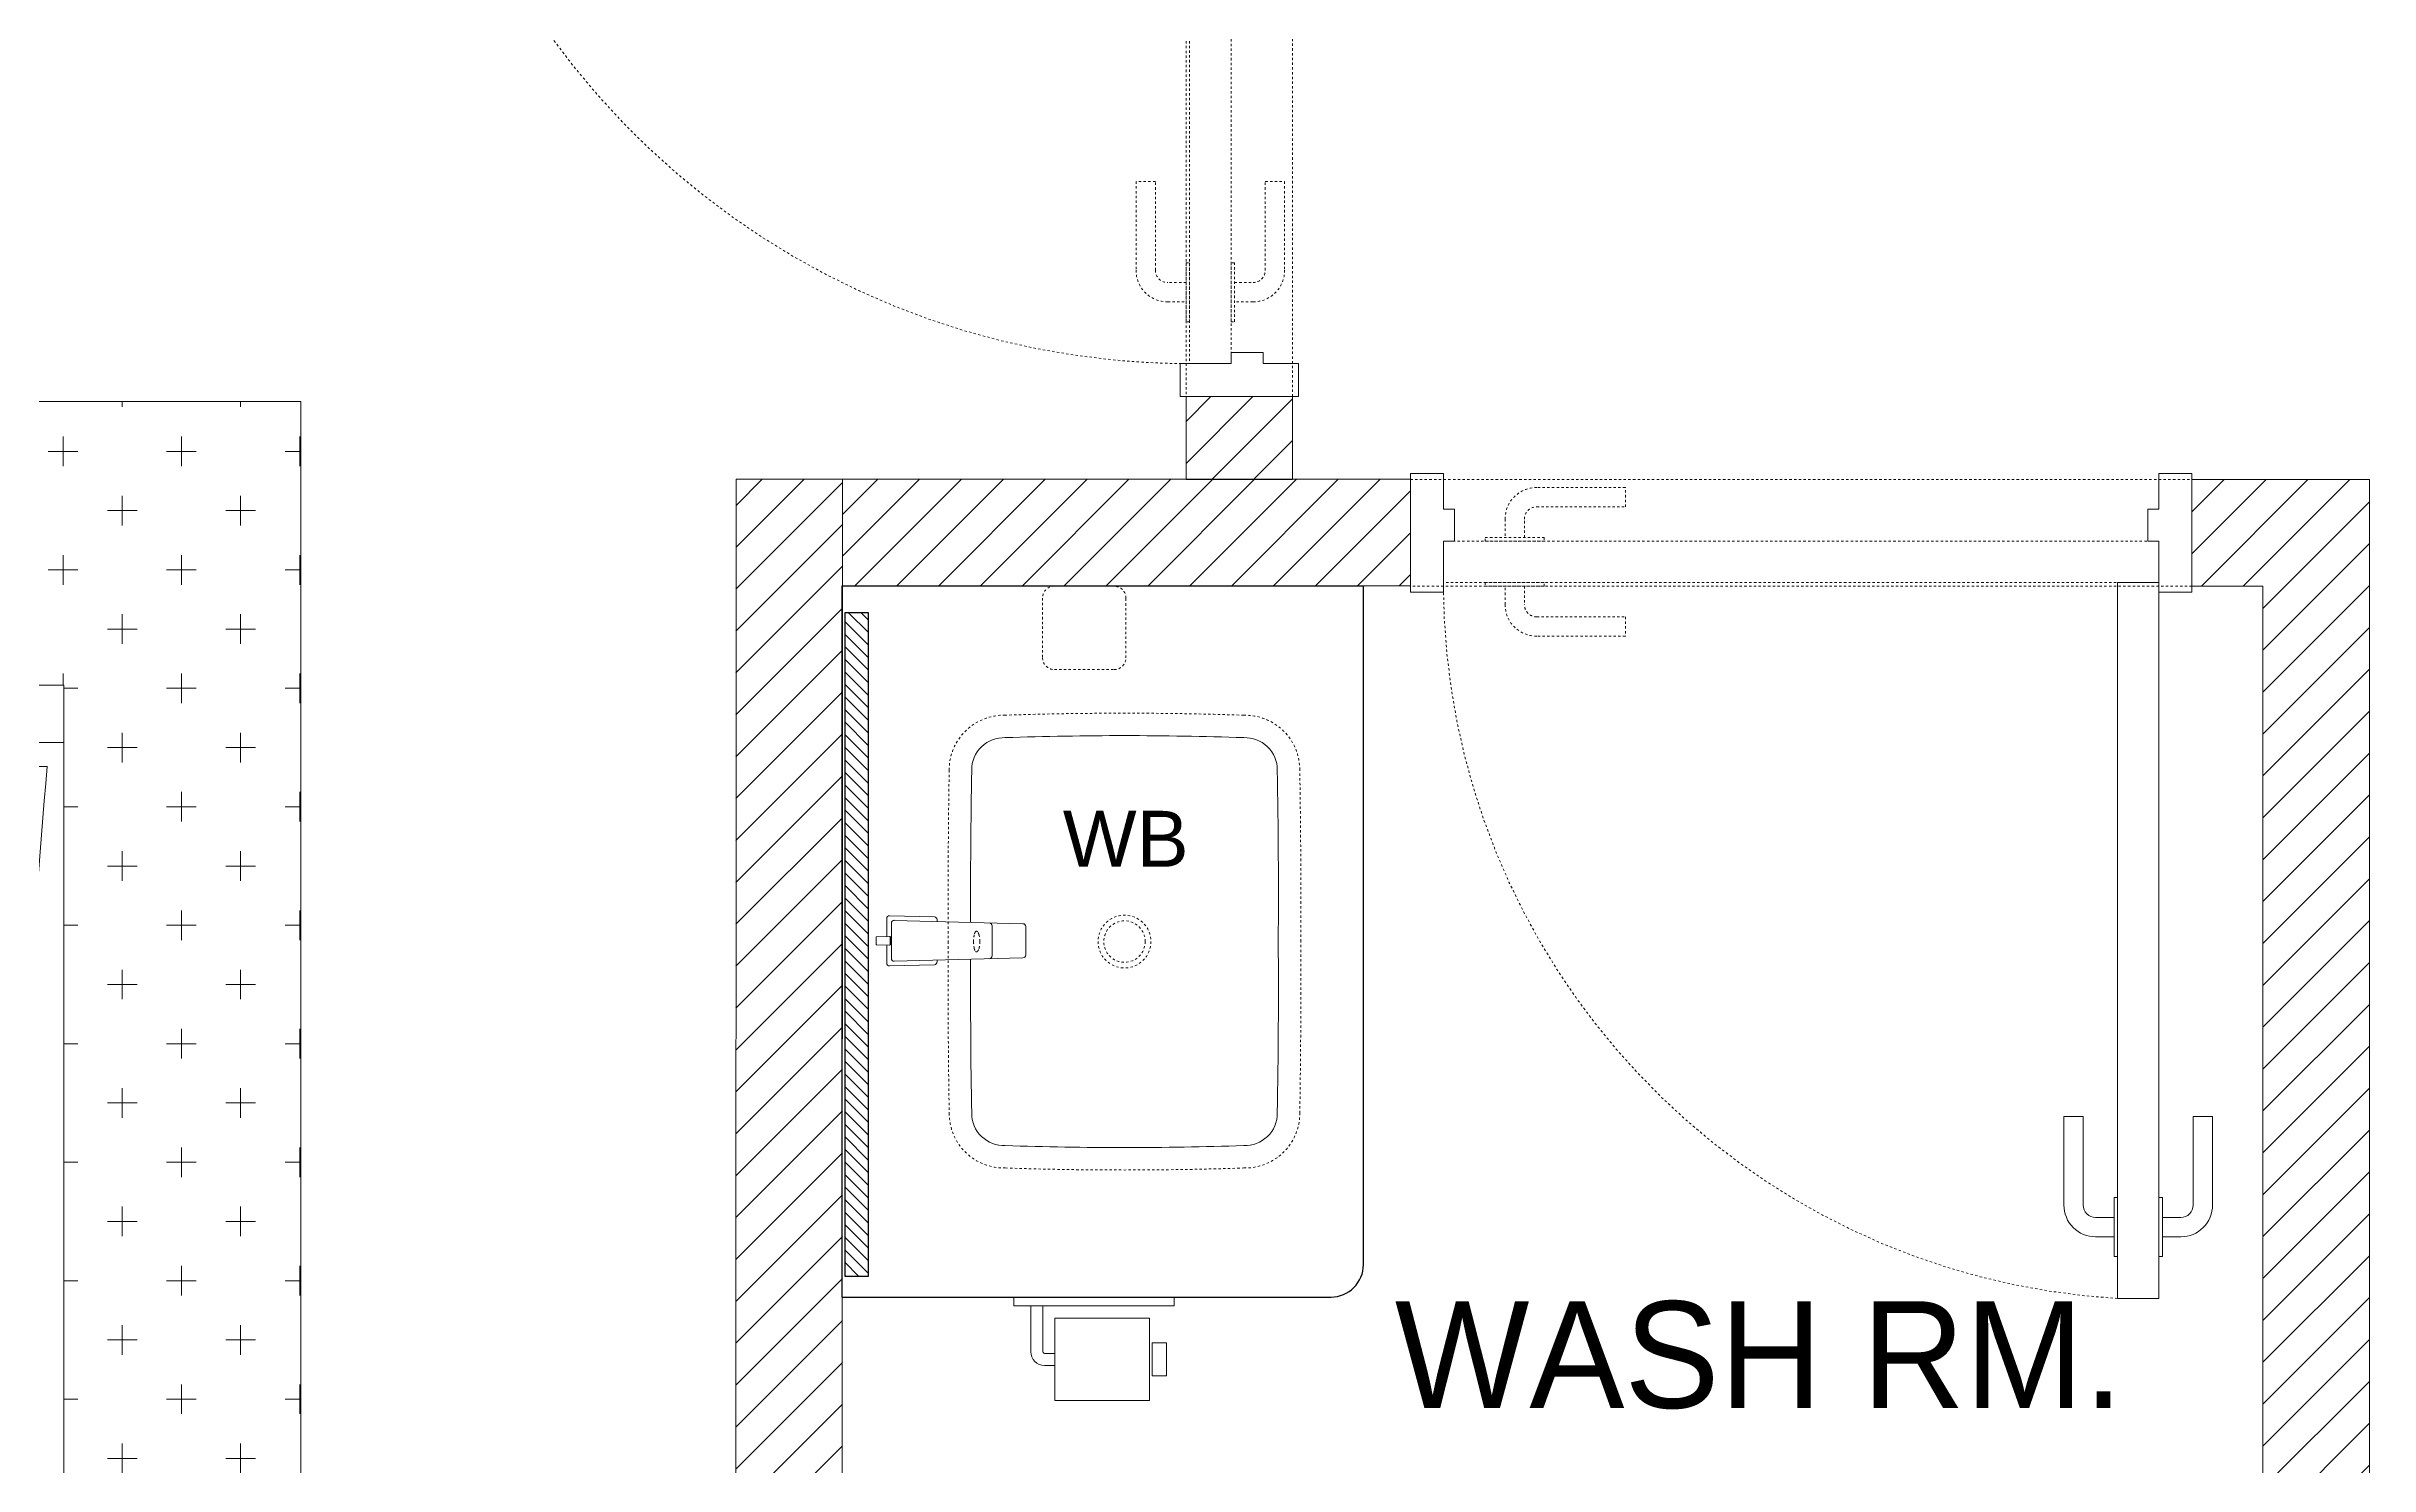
# Model space of a CAD drawing. Header units: inches. Extents: x 18646 to 39869, y 2287 to 7833.
# Drawn here: x 18973 to 19071.1, y 3900.5 to 3960.4 of the extents above; entities that cross this region are included whole.
import ezdxf

# ---------------------------------------------------------------- set-up
doc = ezdxf.new("R2010")
doc.units = ezdxf.units.IN
doc.header["$LTSCALE"] = 1.5
doc.header["$MEASUREMENT"] = 0
doc.linetypes.add('DASHED', pattern=[0.75, 0.5, -0.25])
doc.linetypes.add('HIDDEN', pattern=[0.375, 0.25, -0.125])
for name, color, linetype in [('A-WALL', 4, 'Continuous'), ('A-WALL-EXTR', 2, 'Continuous'), ('I-FURN', 7, 'Continuous'), ('I-Furn Text', 7, 'Continuous'), ('TTEXT', 7, 'Continuous')]:
    doc.layers.add(name, color=color, linetype=linetype)
for name, color, linetype, lineweight in [('I-DOOR', 6, 'Continuous', 20), ('I-FIXTURE', 7, 'Continuous', 5), ('l-FIXTURE', 7, 'Continuous', 5)]:
    doc.layers.add(name, color=color, linetype=linetype, lineweight=lineweight)
doc.styles.add('1 by 8 new', font='GOTHIC.TTF', dxfattribs={"height": 4.5})
doc.styles.add('A-ARCH-B01FL$0$Annotative', font='arial.ttf')
doc.styles.get("Standard").update_dxf_attribs({"font": 'arial.ttf'})

# ---------------------------------------------------------------- blocks, each defined once
blk = doc.blocks.new('D1')
at = {"layer": 'I-DOOR', "lineweight": 5, "transparency": 33554636}
for points in [[(0.347, 31.608), (0.347, 31.142), (-1.007, 31.142), (-1.007, 31.608), (-2.5, 31.608), (-2.5, 33), (2.5, 33), (2.5, 31.608)], [(2.097, 1.392), (32.313, 1.392), (32.313, 3.142), (2.097, 3.142)], [(28.054, 3.142), (30.543, 3.142), (30.543, 3.29), (28.054, 3.29)], [(0.347, 1.392), (0.347, 1.858), (-1.007, 1.858), (-1.007, 1.392), (-2.5, 1.392), (-2.5, 0), (2.5, 0), (2.5, 1.392)], [(28.054, 1.392), (30.543, 1.392), (30.543, 1.243), (28.054, 1.243)]]:
    blk.add_lwpolyline(points, close=True, dxfattribs=at)
at = {"layer": 'I-DOOR', "color": 252, "linetype": 'HIDDEN', "lineweight": 5, "ltscale": 0.1, "transparency": 33554636}
for points in [[(2.097, 1.392), (2.097, 31.608), (0.347, 31.608), (0.347, 1.392)], [(0.347, 27.349), (0.347, 29.838), (0.199, 29.838), (0.199, 27.349)], [(2.097, 27.349), (2.097, 29.838), (2.245, 29.838), (2.245, 27.349)]]:
    blk.add_lwpolyline(points, close=True, dxfattribs=at)
for points in [[(0.199, 28.186), (-0.58, 28.186, 0.414214), (-1.099, 27.666), (-1.099, 23.923), (-1.915, 23.923), (-1.915, 27.666, -0.414214), (-0.58, 29.002), (0.199, 29.002)], [(2.245, 28.186), (3.024, 28.186, -0.414214), (3.543, 27.666), (3.543, 23.923), (4.359, 23.923), (4.359, 27.666, 0.414214), (3.024, 29.002), (2.245, 29.002)]]:
    blk.add_lwpolyline(points, format="xyb", dxfattribs=at)
at = {"layer": 'I-DOOR', "lineweight": 5, "transparency": 33554636}
for points in [[(28.891, 3.29), (28.891, 4.069, 0.414214), (28.372, 4.588), (24.628, 4.588), (24.628, 5.404), (28.372, 5.404, -0.414214), (29.707, 4.069), (29.707, 3.29)], [(28.891, 1.243), (28.891, 0.465, -0.414214), (28.372, -0.055), (24.628, -0.055), (24.628, -0.87), (28.372, -0.87, 0.414214), (29.707, 0.465), (29.707, 1.243)]]:
    blk.add_lwpolyline(points, format="xyb", dxfattribs=at)
at = {"layer": 'I-DOOR', "color": 252, "linetype": 'HIDDEN', "lineweight": 5, "ltscale": 0.1, "transparency": 33554636}
blk.add_arc((2.06, 1.299), 30.309, 3.4862, 89.93006, dxfattribs=at)
blk = doc.blocks.new('BED')
at = {"layer": 'I-FURN', "lineweight": 5}
h = blk.add_hatch(dxfattribs=at)
h.set_pattern_fill('CROSS', color=8, scale=10, angle=540, style=0)
h.set_pattern_definition([(180, (-31823.2072, -5205.8102), (-2.5, -2.5), [1.25, -3.75]), (270, (-31823.8322, -5205.1852), (2.5, -2.5), [1.25, -3.75])])
h.paths.add_polyline_path([(-42.5, -96.972), (42.5, -96.972), (42.5, -24.972), (32.5, -24.972), (32.5, -82.589), (32.5, -85), (-32.5, -85), (-32.5, -82.589), (-32.5, -24.972), (-42.5, -24.972)])
blk.add_line((31.803, -81.568), (-32.038, -81.568), dxfattribs=at)
for points in [[(32.5, -82.589), (-32.5, -82.589), (-32.5, -4.127), (32.5, -4.127)], [(32.5, -82.589), (-32.5, -82.589), (-32.5, -85), (32.5, -85)]]:
    blk.add_lwpolyline(points, close=True, dxfattribs=at)
at = {"layer": 'I-FURN', "color": 8, "lineweight": 5, "elevation": 0}
blk.add_lwpolyline([(32.5, -24.972), (42.5, -24.972), (42.5, -96.972), (-42.5, -96.972), (-42.5, -24.972), (-32.5, -24.972)], dxfattribs=at)
at = {"layer": 'I-FURN', "lineweight": 5}
blk.add_arc((285.257, -58.466), 254.505, 174.79205, 185.20795, dxfattribs=at)
blk = doc.blocks.new('EFGTH')
at = {"layer": 'A-WALL-EXTR', "color": 8, "linetype": 'HIDDEN', "lineweight": 5, "ltscale": 0.1, "transparency": 33554636}
for points in [[(-31.186, 2.245), (-31.186, 3.024, -0.414214), (-30.666, 3.543), (-26.923, 3.543), (-26.923, 4.359), (-30.666, 4.359, 0.414214), (-32.002, 3.024), (-32.002, 2.245)], [(-31.186, 0.199), (-31.186, -0.58, 0.414214), (-30.666, -1.099), (-26.923, -1.099), (-26.923, -1.915), (-30.666, -1.915, -0.414214), (-32.002, -0.58), (-32.002, 0.199)]]:
    blk.add_lwpolyline(points, format="xyb", dxfattribs=at)
for points in [[(-1.392, 2.097), (-34.608, 2.097), (-34.608, 0.347), (-1.392, 0.347)], [(-30.349, 2.097), (-32.838, 2.097), (-32.838, 2.245), (-30.349, 2.245)], [(-30.349, 0.347), (-32.838, 0.347), (-32.838, 0.199), (-30.349, 0.199)]]:
    blk.add_lwpolyline(points, close=True, dxfattribs=at)
blk.add_arc((-1.308, 2.063), 33.3, 93.15726, 179.94227, dxfattribs=at)
at = {"layer": 'I-DOOR', "color": 6, "lineweight": 5, "transparency": 33554636}
for points in [[(-1.392, 2.097), (-1.392, 35.313), (-3.142, 35.313), (-3.142, 2.097)], [(-3.142, 31.054), (-3.142, 33.543), (-3.29, 33.543), (-3.29, 31.054)], [(-1.392, 31.054), (-1.392, 33.543), (-1.243, 33.543), (-1.243, 31.054)], [(-34.608, 0.347), (-34.142, 0.347), (-34.142, -1.007), (-34.608, -1.007), (-34.608, -2.5), (-36, -2.5), (-36, 2.5), (-34.608, 2.5)], [(-1.392, 0.347), (-1.858, 0.347), (-1.858, -1.007), (-1.392, -1.007), (-1.392, -2.5), (0, -2.5), (0, 2.5), (-1.392, 2.5)]]:
    blk.add_lwpolyline(points, close=True, dxfattribs=at)
for points in [[(-3.29, 31.891), (-4.069, 31.891, 0.414214), (-4.588, 31.372), (-4.588, 27.628), (-5.404, 27.628), (-5.404, 31.372, -0.414214), (-4.069, 32.707), (-3.29, 32.707)], [(-1.243, 31.891), (-0.465, 31.891, -0.414214), (0.055, 31.372), (0.055, 27.628), (0.87, 27.628), (0.87, 31.372, 0.414214), (-0.465, 32.707), (-1.243, 32.707)]]:
    blk.add_lwpolyline(points, format="xyb", dxfattribs=at)
blk = doc.blocks.new('WB')
at = {"layer": 'I-FIXTURE', "lineweight": 5}
for p, q in [((15.468, 0.976), (17.357, 1.025)), ((11.612, 0.569), (11.612, -0.638)), ((17.16, 0.829), (11.727, 0.687)), ((13.03, -0.665), (13.03, 0.597)), ((15.353, 0.782), (15.353, 0.858)), ((17.282, 0.707), (17.282, -0.776)), ((17.34, -0.201), (17.34, 0.133)), ((17.361, 0.153), (17.912, 0.132)), ((17.478, 0.907), (17.478, 0.148)), ((17.931, -0.181), (17.931, 0.112)), ((11.727, -0.756), (17.16, -0.897)), ((15.353, -0.926), (15.353, -0.85)), ((17.912, -0.2), (17.361, -0.221)), ((17.478, -0.217), (17.478, -0.976)), ((17.357, -1.094), (15.468, -1.044))]:
    blk.add_line(p, q, dxfattribs=at)
at = {"layer": 'I-FIXTURE', "color": 8, "linetype": 'DASHED', "lineweight": 5, "ltscale": 0.1}
blk.add_lwpolyline([(14.841, -7.241, 0.005975), (14.88, -0.001, 0.005975), (14.841, 7.241, 0.421899), (12.474, 9.555, 0.016836), (2.405, 9.555, 0.421667), (0.039, 7.241, 0.005823), (0, 0, 0.005823), (0.039, -7.241, 0.421667), (2.405, -9.555, 0.016836), (12.474, -9.555, 0.421899)], format="xyb", close=True, dxfattribs=at)
for centre, radius in [((7.44, -0.001), 1.115), ((7.44, 0), 0.875)]:
    blk.add_circle(centre, radius, dxfattribs=at)
at = {"layer": 'I-FIXTURE', "lineweight": 5}
for centre, radius, start, end in [((17.36, 0.907), 0.118, 359.99697, 91.50303), ((11.73, 0.569), 0.118, 91.49174, 180), ((13.166, 0.59), 0.136, 98.70714, 177.00978), ((15.474, 0.856), 0.121, 92.93664, 179.40188), ((17.163, 0.71), 0.119, 358.64997, 91.39742), ((17.28, 0.112), 0.0236, 17.07626, 85.98215), ((16.806, -0.034), 0.52, 342.92374, 17.07626), ((17.32, 0.064), 0.0202, 267.97132, 359.38304), ((17.36, 0.133), 0.0199, 88.607, 178.84529), ((17.911, 0.112), 0.0197, 0, 87.85), ((11.73, -0.638), 0.118, 180, 268.50826), ((13.166, -0.658), 0.136, 182.99027, 261.29279), ((15.471, -0.926), 0.118, 179.99785, 268.50215), ((17.163, -0.779), 0.119, 268.60451, 1.34809), ((17.28, -0.18), 0.0236, 274.01785, 342.92374), ((17.321, -0.133), 0.0197, 359.99875, 93.73297), ((17.361, -0.201), 0.0202, 181.53796, 270.60871), ((17.36, -0.976), 0.118, 268.49697, 0.00248), ((17.911, -0.181), 0.0197, 272.15, 360)]:
    blk.add_arc(centre, radius, start, end, dxfattribs=at)
at = {"layer": 'I-FIXTURE', "color": 8, "linetype": 'DASHED', "lineweight": 5, "ltscale": 0.1}
for centre, radius, start, end in [((14.588, 0.006), 1.043, 164.22211, 180.40625), ((13.935, 0.191), 0.365, 141.8789, 164.22211), ((13.69, 0.383), 0.0529, 34.03093, 141.8789), ((13.468, 0.233), 0.321, 8.68904, 34.03093), ((12.412, 0.013), 1.399, 359.38254, 11.07781), ((14.588, -0.008), 1.043, 179.59375, 195.77789), ((13.935, -0.193), 0.365, 195.77789, 218.1211), ((13.69, -0.385), 0.0529, 218.1211, 325.96907), ((13.468, -0.235), 0.321, 325.96907, 351.31096), ((12.412, -0.015), 1.399, 348.92219, 0.61746)]:
    blk.add_arc(centre, radius, start, end, dxfattribs=at)
at = {"layer": 'l-FIXTURE', "lineweight": 5}
blk.add_lwpolyline([(13.936, 0.745, 0.005371), (13.893, 7.235, 0.428792), (12.473, 8.607, 0.01694), (2.406, 8.607, 0.428462), (0.987, 7.235, 0.005836), (0.947, 0, 0.005836), (0.987, -7.235, 0.428462), (2.406, -8.607, 0.01694), (12.473, -8.607, 0.428792), (13.893, -7.235, 0.005316), (13.936, -0.813, 0.005316)], format="xyb", dxfattribs=at)
at = {"layer": 'I-FIXTURE', "color": 8, "linetype": 'DASHED', "lineweight": 5, "ltscale": 0.1}
for tag, p in [('MODELNUMBER', (7.428, 0.003)), ('TRADENAME', (7.429, 0.003)), ('PRODUCT', (7.431, 0.003)), ('MATERIAL', (7.433, 0.003))]:
    blk.add_attdef(tag, p, '', height=0.001, rotation=270, dxfattribs=at)

msp = doc.modelspace()

# ---------------------------------------------------------------- hatches: boundary and pattern name
at = {"layer": 'A-WALL', "lineweight": 5, "transparency": 33554636}
h = msp.add_hatch(dxfattribs=at)
h.set_pattern_fill('ANSI31', color=8, scale=10, angle=180)
h.set_pattern_definition([(225, (7.026, -395.25), (0.88388348, -0.88388348), [])])
h.paths.add_polyline_path([(19025.582, 3945.624), (19021.082, 3945.624), (19021.082, 3942.124), (19025.582, 3942.124)])
h = msp.add_hatch(dxfattribs=at)
h.set_pattern_fill('ANSI31', color=8, scale=10, angle=180)
h.set_pattern_definition([(225, (-11.9725, -395.25), (0.88388348, -0.88388348), [])])
h.paths.add_polyline_path([(19002.056, 3847.624), (19006.556, 3847.624), (19006.582, 3942.14), (19002.082, 3942.14)])
h = msp.add_hatch(dxfattribs=at)
h.set_pattern_fill('ANSI31', color=8, scale=10, angle=180)
h.set_pattern_definition([(225, (-68.9467, -395.234), (0.88388348, -0.88388348), [])])
h.paths.add_polyline_path([(19006.582, 3942.14), (19006.582, 3937.64), (19030.556, 3937.64), (19030.556, 3942.14)])
h = msp.add_hatch(dxfattribs=at)
h.set_pattern_fill('ANSI31', color=8, scale=10, angle=180)
h.set_pattern_definition([(225, (158.1172, 273.471), (0.88388348, -0.88388348), [])])
h.paths.add_polyline_path([(19071.056, 3942.124), (19063.556, 3942.124), (19063.556, 3937.624), (19066.556, 3937.624), (19066.556, 3847.624), (19071.056, 3847.624)])
at = {"layer": 'I-FURN', "lineweight": 5, "ltscale": 100, "transparency": 33554636}
h = msp.add_hatch(dxfattribs=at)
h.set_pattern_fill('ANSI31', color=8, scale=3, angle=630)
h.set_pattern_definition([(315, (36390.9665, -716.52524), (0.265165043, 0.265165043), [])])
h.paths.add_polyline_path([(19006.672, 3936.505), (19007.672, 3936.505), (19007.672, 3908.505), (19006.672, 3908.505)])

# ---------------------------------------------------------------- linework, layer by layer
at = {"layer": 'A-WALL', "lineweight": 5, "transparency": 33554636}
for points in [[(19025.582, 3945.624), (19021.082, 3945.624), (19021.082, 3942.124), (19025.582, 3942.124)], [(19002.056, 3847.624), (19006.556, 3847.624), (19006.582, 3942.14), (19002.082, 3942.14)], [(19006.582, 3942.14), (19006.582, 3937.64), (19030.556, 3937.64), (19030.556, 3942.14)], [(19071.056, 3942.124), (19063.556, 3942.124), (19063.556, 3937.624), (19066.556, 3937.624), (19066.556, 3847.624), (19071.056, 3847.624)]]:
    msp.add_lwpolyline(points, close=True, dxfattribs=at)
at = {"layer": 'A-WALL-EXTR', "color": 8, "linetype": 'HIDDEN', "lineweight": 5, "ltscale": 0.1, "transparency": 33554636}
for points in [[(19021.082, 3945.624), (19025.582, 3945.624), (19025.582, 3981.624), (19021.082, 3981.624)], [(19063.556, 3937.624), (19030.556, 3937.624), (19030.556, 3942.124), (19063.556, 3942.124)]]:
    msp.add_lwpolyline(points, close=True, dxfattribs=at)
at = {"layer": 'I-FIXTURE', "color": 8, "linetype": 'DASHED', "lineweight": 5, "ltscale": 0.1, "transparency": 33554636}
msp.add_lwpolyline([(19015.025, 3934.601, 0.414214), (19015.525, 3934.101), (19018.048, 3934.101, 0.414214), (19018.548, 3934.601), (19018.548, 3934.601), (19018.548, 3937.124, 0.414214), (19018.048, 3937.624), (19015.525, 3937.624, 0.414214), (19015.025, 3937.124)], format="xyb", close=True, dxfattribs=at)
at = {"layer": 'I-FURN', "transparency": 33554636}
msp.add_lwpolyline([(19006.556, 3937.624), (19006.556, 3907.624), (19027.209, 3907.624, 0.414214), (19028.573, 3908.987), (19028.573, 3937.624)], format="xyb", close=True, dxfattribs=at)
msp.add_lwpolyline([(19007.672, 3936.505), (19006.672, 3936.505), (19006.672, 3908.505), (19007.672, 3908.505)], close=True, dxfattribs=at)
at = {"layer": 'I-FURN', "color": 8, "lineweight": 5, "transparency": 33554636}
for points in [[(19020.584, 3907.624), (19013.816, 3907.624), (19013.816, 3907.251), (19020.584, 3907.251)], [(19019.651, 3905.686), (19020.259, 3905.686), (19020.259, 3904.296), (19019.651, 3904.296)]]:
    msp.add_lwpolyline(points, close=True, dxfattribs=at)
msp.add_lwpolyline([(19015.541, 3905.245), (19015.108, 3905.245, -0.414214), (19015.04, 3905.313), (19015.04, 3907.251), (19014.532, 3907.251), (19014.532, 3905.313, 0.414214), (19015.108, 3904.737), (19015.541, 3904.737)], format="xyb", dxfattribs=at)
at = {"layer": 'I-FURN', "lineweight": 5, "transparency": 33554636}
msp.add_lwpolyline([(19019.541, 3906.725), (19015.541, 3906.725), (19015.541, 3903.257), (19019.541, 3903.257)], close=True, dxfattribs=at)

# ---------------------------------------------------------------- block references
at = {"layer": 'I-DOOR', "lineweight": 5, "transparency": 33554636, "rotation": 90}
msp.add_blockref('EFGTH', (19023.332, 3981.624), dxfattribs=at)
at = {"layer": 'I-DOOR', "lineweight": 5, "transparency": 33554636, "xscale": -1, "rotation": 90.00000000021814}
msp.add_blockref('D1', (19063.556, 3939.874), dxfattribs=at)
at = {"layer": 'I-FURN', "lineweight": 5, "transparency": 33554636, "xscale": -1, "rotation": 180}
msp.add_blockref('BED', (18941.2, 3848.444), dxfattribs=at)
at = {"layer": 'l-FIXTURE', "lineweight": 5, "transparency": 33554636}
ref = msp.add_blockref('WB', (19025.925, 3922.624), dxfattribs=dict(at, rotation=180))
ref.add_attrib('MATERIAL', 'VITREOUS CHINA', (19018.492, 3922.633), dxfattribs={"layer": 'I-FIXTURE', "color": 8, "linetype": 'DASHED', "lineweight": 5, "ltscale": 0.1, "height": 0.001, "rotation": 270})
ref.add_attrib('PRODUCT', 'BATHROOM SINK', (19018.493, 3922.633), dxfattribs={"layer": 'I-FIXTURE', "color": 8, "linetype": 'DASHED', "lineweight": 5, "ltscale": 0.1, "height": 0.001, "rotation": 270})
ref.add_attrib('TRADENAME', 'CAXTON', (19018.495, 3922.627), dxfattribs={"layer": 'I-FIXTURE', "color": 8, "linetype": 'DASHED', "lineweight": 5, "ltscale": 0.1, "height": 0.001, "rotation": 270})
ref.add_attrib('MODELNUMBER', 'K-20000', (19018.497, 3922.626), dxfattribs={"layer": 'I-FIXTURE', "color": 8, "linetype": 'DASHED', "lineweight": 5, "ltscale": 0.1, "height": 0.001, "rotation": 270})

# ---------------------------------------------------------------- texts
at = {"layer": 'I-Furn Text', "lineweight": 5, "transparency": 33554636, "insert": (19045.278, 3907.443), "char_height": 4.5, "width": 50.47192, "attachment_point": 2, "style": '1 by 8 new'}
msp.add_mtext('WASH RM.', dxfattribs=at)
at = {"layer": 'TTEXT', "lineweight": 5, "ltscale": 0.001, "transparency": 33554636, "insert": (19021.195, 3926.963), "char_height": 2.3609, "attachment_point": 6, "style": 'A-ARCH-B01FL$0$Annotative'}
msp.add_mtext('WB', dxfattribs=at)

doc.saveas('drawing.dxf')
